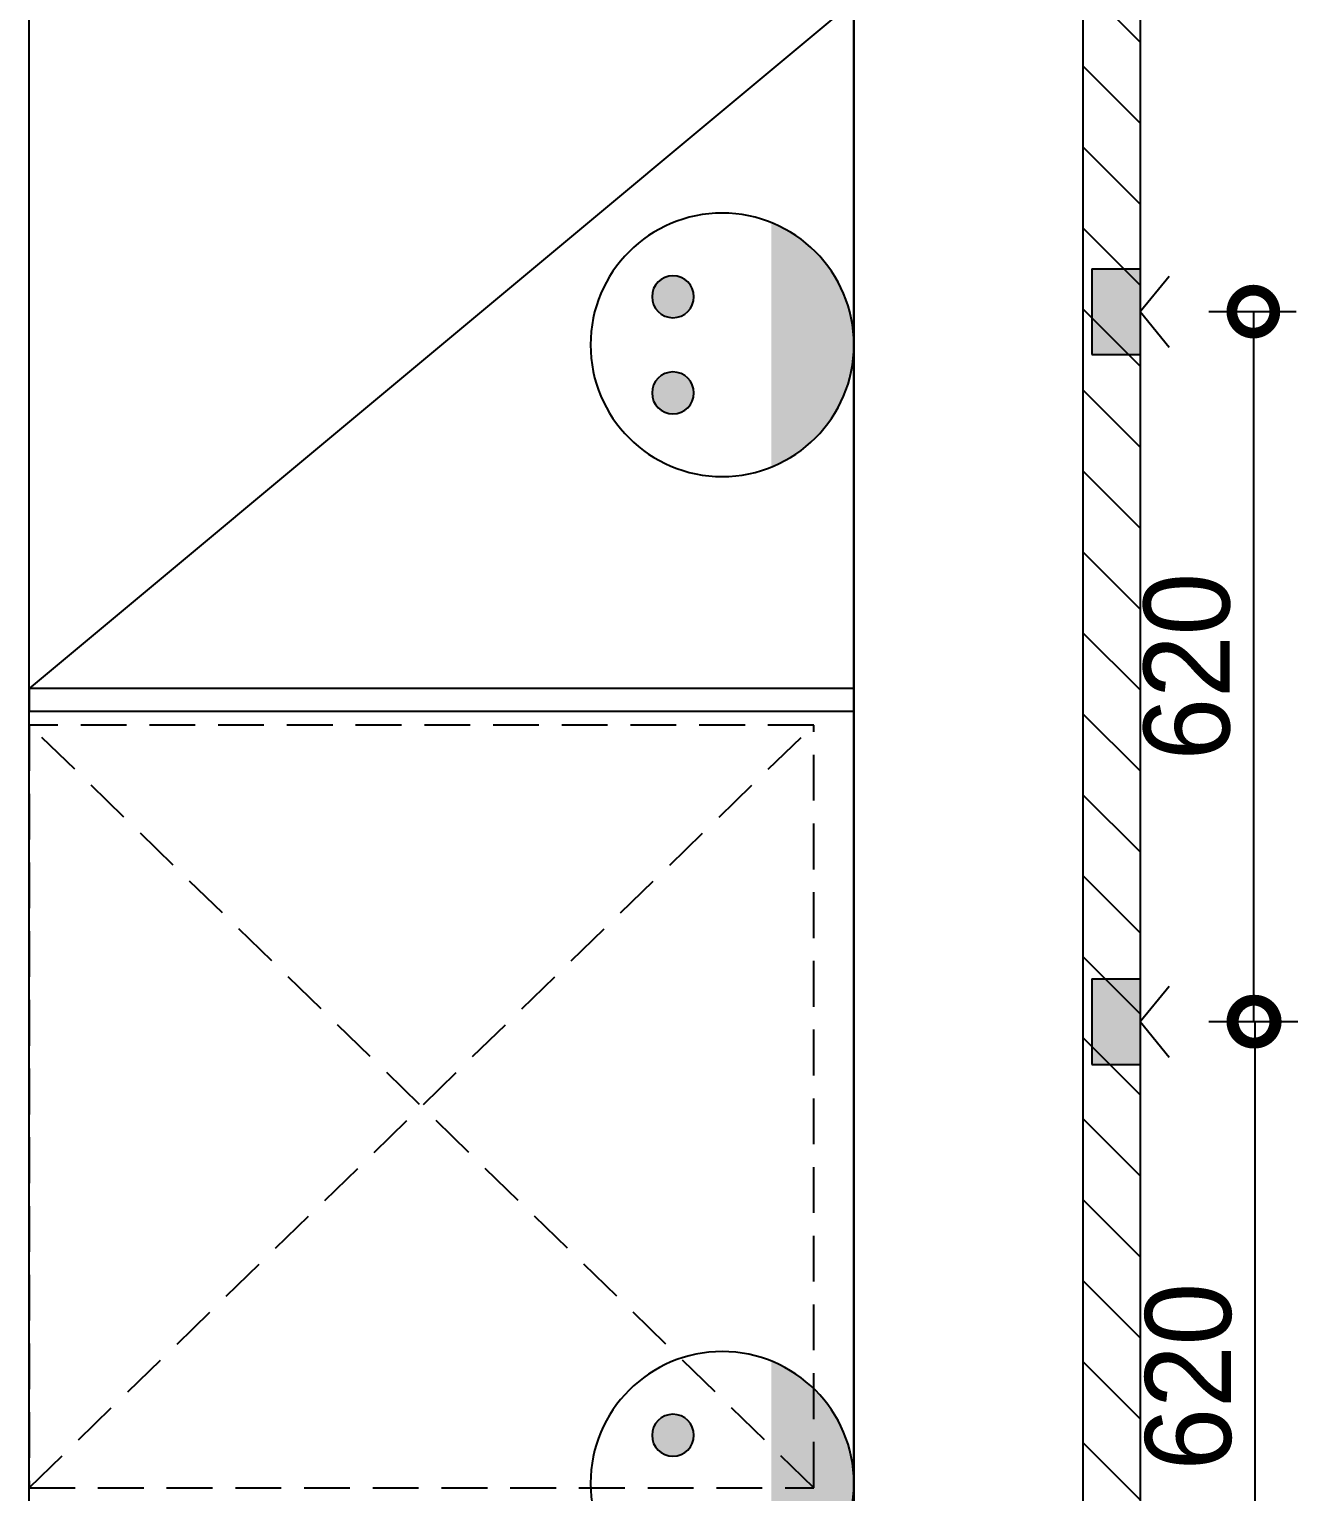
# Model space of a CAD drawing. Header units: inches. Extents: x -53835 to 52744, y -79586 to -50910.
# Drawn here: x 21571 to 22679, y -56688 to -55410 of the extents above; entities that cross this region are included whole.
import ezdxf

# ---------------------------------------------------------------- set-up
doc = ezdxf.new("R2010")
doc.units = ezdxf.units.IN
doc.header["$LTSCALE"] = 50
doc.header["$MEASUREMENT"] = 0
doc.linetypes.add('DH-HID2', pattern=[1.2, 0.8, -0.4])
for name, color, linetype in [('03-WAL NEW', 3, 'Continuous'), ('06-FUR', 6, 'Continuous'), ('07-DIM WAL', 5, 'Continuous'), ('ELEV', 7, 'Continuous'), ('FU-FURM', 251, 'DH-HID2'), ('도면층2', 2, 'Continuous'), ('설비', 140, 'Continuous')]:
    doc.layers.add(name, color=color, linetype=linetype)
doc.styles.add('스타일1', font='HY울릉도M.TTF')
doc.dimstyles.new('30', dxfattribs={"dimscale": 30, "dimtxt": 2.5, "dimasz": 2.5, "dimexe": 1.25, "dimexo": 2, "dimtad": 1, "dimdec": 0, "dimtxsty": '스타일1', "dimblk": 'DOTSMALL', "dimcen": 2.5, "dimclrd": 1, "dimclre": 1, "dimclrt": 2, "dimadec": 0, "dimazin": 0, "dimtfac": 1, "dimtix": 1, "dimtmove": 0, "dimatfit": 3, "dimldrblk": 'DOTSMALL', "dimfxl": 1.25, "dimarcsym": 0})

# ---------------------------------------------------------------- blocks, each defined once
blk = doc.blocks.new('vudauseh')
at = {"layer": '도면층2'}
for p, q in [((-43472.2, -58865.2), (-43472.2, -54864.2)), ((-43272.2, -59085.2), (-43272.2, -54864.2))]:
    blk.add_line(p, q, dxfattribs=at)
blk = doc.blocks.new('cjswjdehds')
at = {"layer": '03-WAL NEW'}
h = blk.add_hatch(dxfattribs=at)
h.set_pattern_fill('_USER', color=256, scale=50, angle=135, pattern_type=0)
h.set_pattern_definition([(135, (0, 0), (-35.35534, -35.35534), [])])
h.paths.add_polyline_path([(22641.3, -57517), (22541.3, -57517), (22541.3, -54212), (22491.3, -54212), (22491.3, -57857), (21930.3, -57857), (21930.3, -57637), (21571.3, -57637), (21571.3, -58157), (22641.3, -58157)])
blk.add_lwpolyline([(22491.3, -54212), (22541.3, -54212), (22541.3, -57517)], dxfattribs=at)
at = {"layer": '06-FUR', "color": 8}
blk.add_line((22291.3, -55386), (21571.3, -55986), dxfattribs=at)
for points in [[(21571.3, -54377), (22291.3, -54377), (22291.3, -57637), (21571.3, -57637)], [(21571.3, -56006), (22291.3, -56006), (22291.3, -55986), (21571.3, -55986)]]:
    blk.add_lwpolyline(points, close=True, dxfattribs=at)
at = {"layer": 'FU-FURM', "color": 8}
for p, q in [((22256.3, -56684), (21571.3, -56018)), ((21571.3, -56684), (22256.3, -56018))]:
    blk.add_line(p, q, dxfattribs=at)
blk.add_lwpolyline([(21571.3, -56684), (22256.3, -56684), (22256.3, -56018), (21571.3, -56018)], close=True, dxfattribs=at)
blk.add_blockref('vudauseh', (65763.6, 1228.2))
blk = doc.blocks.new('A$C352B2FE2')
at = {"layer": '07-DIM WAL', "transparency": 33554687}
h = blk.add_hatch(color=140, dxfattribs=at)
h.dxf.hatch_style = 1
h.paths.add_polyline_path([(75, 0), (75, 42.2), (0, 42.2), (0, 0)])
at = {"layer": 'ELEV'}
for p, q in [((37.5, 42.2), (6.4, 67.3)), ((37.5, 42.2), (68.6, 67.3)), ((0, 42.2), (75, 42.2)), ((0, 0), (0, 42.2)), ((75, 0), (75, 42.2)), ((0, 0), (75, 0))]:
    blk.add_line(p, q, dxfattribs=at)
blk = doc.blocks.new('ZHSTP')
at = {"layer": '설비'}
h = blk.add_hatch(color=10, dxfattribs=at)
edge = h.paths.add_edge_path()
edge.add_arc((19460.2, -67971.4), 18.3, 0, 360)
h = blk.add_hatch(color=10, dxfattribs=at)
edge = h.paths.add_edge_path()
edge.add_arc((19544.2, -67971.4), 18.3, 0, 360)
h = blk.add_hatch(color=10, dxfattribs=at)
edge = h.paths.add_edge_path()
edge.add_line((19608.9, -68057.4), (19395.5, -68057.4))
edge.add_ellipse((19502.2, -68014.4), major_axis=(81.3, 81.3), ratio=1, start_angle=156.9578, end_angle=293.0422)
at = {"layer": '설비', "color": 10}
for centre, radius in [((19502.2, -68014.4), 115), ((19460.2, -67971.4), 18.3), ((19544.2, -67971.4), 18.3)]:
    blk.add_circle(centre, radius, dxfattribs=at)
blk = doc.blocks.new('_DOTSMALL')
at = {"color": 0, "linetype": 'ByBlock', "const_width": 0.5}
blk.add_lwpolyline([(-0.0625, 0, 1), (0.0625, 0, 1)], format="xyb", close=True, dxfattribs=at)
blk = doc.blocks.new('*D497')
at = {"layer": '07-DIM WAL', "color": 1, "lineweight": -2, "transparency": 16777216}
for p, q in [((22601.3, -56277), (22678.8, -56277)), ((22641.3, -56277), (22641.3, -56897)), ((22601.3, -56897), (22678.8, -56897))]:
    blk.add_line(p, q, dxfattribs=at)
at = {"layer": 'Defpoints', "color": 0, "transparency": 16777216}
for p in [(22541.3, -56277), (22541.3, -56897), (22641.3, -56897)]:
    blk.add_point(p, dxfattribs=at)
at = {"layer": '07-DIM WAL', "color": 1, "lineweight": -2, "transparency": 16777216, "xscale": 75, "yscale": 75, "zscale": 75}
for p, rotation in [((22641.3, -56277), 90), ((22641.3, -56897), 270)]:
    blk.add_blockref('_DOTSMALL', p, dxfattribs=dict(at, rotation=rotation))
at = {"layer": '07-DIM WAL', "color": 2, "transparency": 16777216, "insert": (22583.6, -56587), "char_height": 75, "attachment_point": 5, "rotation": 90, "style": '스타일1'}
blk.add_mtext('620', dxfattribs=at)
blk = doc.blocks.new('*D498')
at = {"layer": '07-DIM WAL', "color": 1, "lineweight": -2, "transparency": 16777216}
for p, q in [((22601.3, -55657), (22677.6, -55657)), ((22640.1, -55657), (22640.1, -56277)), ((22601.3, -56277), (22677.6, -56277))]:
    blk.add_line(p, q, dxfattribs=at)
at = {"layer": 'Defpoints', "color": 0, "transparency": 16777216}
for p in [(22541.3, -55657), (22541.3, -56277), (22640.1, -56277)]:
    blk.add_point(p, dxfattribs=at)
at = {"layer": '07-DIM WAL', "color": 1, "lineweight": -2, "transparency": 16777216, "xscale": 75, "yscale": 75, "zscale": 75}
for p, rotation in [((22640.1, -55657), 90), ((22640.1, -56277), 270)]:
    blk.add_blockref('_DOTSMALL', p, dxfattribs=dict(at, rotation=rotation))
at = {"layer": '07-DIM WAL', "color": 2, "transparency": 16777216, "insert": (22582.3, -55967), "char_height": 75, "attachment_point": 5, "rotation": 90, "style": '스타일1'}
blk.add_mtext('620', dxfattribs=at)

msp = doc.modelspace()

# ---------------------------------------------------------------- block references
msp.add_blockref('cjswjdehds', (0, 0))
at = {"rotation": 270}
for p in [(22499.162, -55619.502), (22499.162, -56239.502)]:
    msp.add_blockref('A$C352B2FE2', p, dxfattribs=at)
at = {"layer": '07-DIM WAL', "xscale": -1}
for p, rotation in [((-45838.037, -36183.796), 89.99999999999993), ((-45838.037, -37177.951), 89.99999999999991)]:
    msp.add_blockref('ZHSTP', p, dxfattribs=dict(at, rotation=rotation))

# ---------------------------------------------------------------- dimensions: what is measured, and where the dimension line sits
at = {"layer": '07-DIM WAL'}
for base, p1, p2, picture, middle in [((22640.099, -56277.002), (22541.349, -55657.002), (22541.349, -56277.002), '*D498', (22582.302, -55967.002)), ((22641.349, -56897.002), (22541.349, -56277.002), (22541.349, -56897.002), '*D497', (22583.552, -56587.002))]:
    dim = msp.add_linear_dim(base=base, p1=p1, p2=p2, angle=90, dimstyle='30', dxfattribs=at)
    dim.commit()
    dim.dimension.update_dxf_attribs({"geometry": picture, "text_midpoint": middle})

doc.saveas('drawing.dxf')
